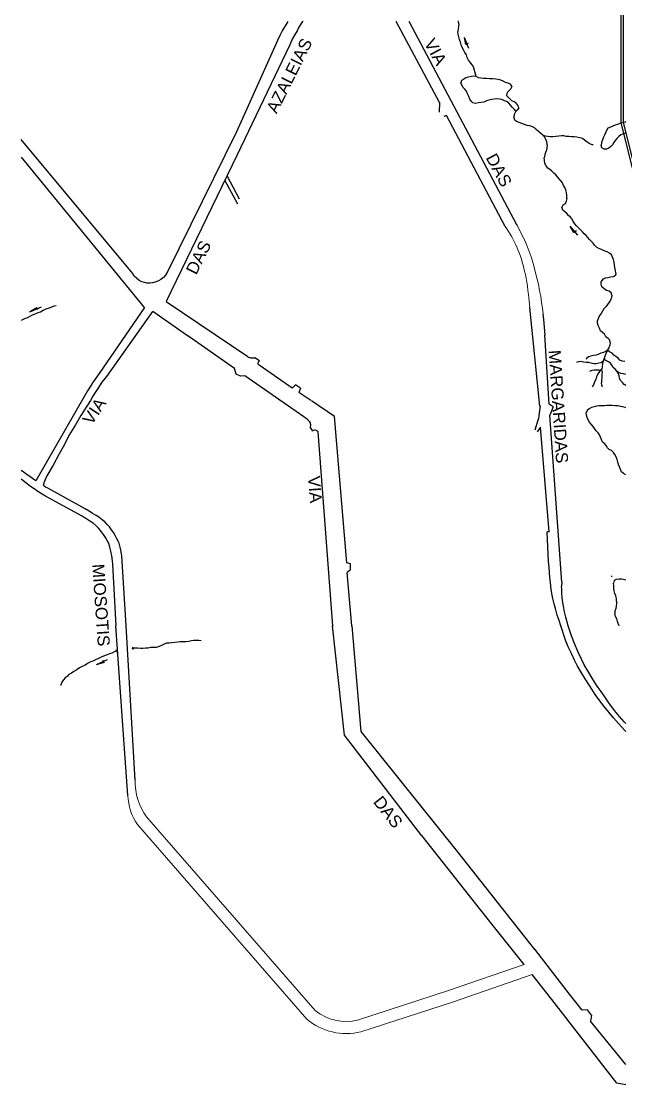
# Model space of a CAD drawing. Header units: millimetres. Extents: x 583 to 26013, y 350 to 21391.
# Drawn here: x 10591 to 11091, y 15004 to 15884 of the extents above; entities that cross this region are included whole.
import ezdxf

# ---------------------------------------------------------------- set-up
doc = ezdxf.new("R2010")
doc.units = ezdxf.units.MM
for name, color, linetype in [('105-QUADRAS_ESTRADAS', 80, 'Continuous'), ('110-CERCA_DE_ARAME', 10, 'Continuous'), ('115-PONTES_E_VIADUTO', 210, 'Continuous'), ('145-', 130, 'Continuous'), ('RIOS', 140, 'Continuous')]:
    doc.layers.add(name, color=color, linetype=linetype)
doc.styles.add('EU', font='arial.ttf', dxfattribs={"height": 10})

msp = doc.modelspace()

# ---------------------------------------------------------------- linework, layer by layer
at = {"color": 0, "linetype": 'Continuous', "lineweight": 20}
for points in [[(10687.27266, 15219.43694), (10827.36215, 15058.4927)], [(10694.81551, 15226.00241), (10834.3641, 15065.67959)], [(11007.07965, 15103.67931), (10944.59497, 15082.1626), (10869.36832, 15057.7102)], [(11013.67123, 15095.37285), (10947.7688, 15072.67923), (10872.09368, 15048.08105)]]:
    msp.add_lwpolyline(points, dxfattribs=at)
for centre, radius, start, end in [((10913.0164, 15658.64507), 96.14656, 11.25004819, 35.37182187), ((10733.6012, 15254.63266), 48.2081, 178.25291475, 216.43345623), ((10725.70203, 15245.29192), 46.31734, 182.09042607, 213.93235123), ((10859.97505, 15097.31164), 40.70022, 231.00457011, 283.34368237), ((10859.97505, 15097.31164), 50.70022, 229.96542161, 283.82900773)]:
    msp.add_arc(centre, radius, start, end, dxfattribs=at)
at = {"layer": '105-QUADRAS_ESTRADAS', "color": 0, "linetype": 'Continuous'}
for p, q in [((10811.61551, 15883.90241), (10807.01551, 15876.10241)), ((10805.31551, 15872.80241), (10803.21551, 15868.00241)), ((10807.01551, 15876.10241), (10805.31551, 15872.80241)), ((10800.81551, 15863.10241), (10769.31551, 15792.60241)), ((10803.21551, 15868.00241), (10800.81551, 15863.10241)), ((10769.31551, 15792.60241), (10712.51551, 15677.40241)), ((10683.11551, 15675.60241), (10591.21551, 15786.30241)), ((10693.11551, 15647.20241), (10591.31551, 15771.50241)), ((10771.81551, 15736.80241), (10761.81551, 15755.70241)), ((10770.21551, 15732.80241), (10759.81551, 15752.10241)), ((10712.51551, 15677.40241), (10710.51551, 15674.00241)), ((10684.61551, 15673.20241), (10683.11551, 15675.60241)), ((10686.51551, 15671.40241), (10684.61551, 15673.20241)), ((10688.81551, 15669.70241), (10686.51551, 15671.40241)), ((10691.01551, 15668.40241), (10688.81551, 15669.70241)), ((10693.21551, 15667.90241), (10691.01551, 15668.40241)), ((10695.11551, 15667.40241), (10693.21551, 15667.90241)), ((10699.61551, 15667.70241), (10697.81551, 15667.40241)), ((10702.71551, 15668.40241), (10699.61551, 15667.70241)), ((10704.81551, 15669.30241), (10702.71551, 15668.40241)), ((10706.61551, 15670.50241), (10704.81551, 15669.30241)), ((10708.81551, 15672.00241), (10706.61551, 15670.50241)), ((10710.51551, 15674.00241), (10708.81551, 15672.00241)), ((10697.81551, 15667.40241), (10695.11551, 15667.40241)), ((10693.01551, 15647.10241), (10655.71551, 15592.60241)), ((10699.71551, 15643.80241), (10661.61551, 15590.20241)), ((10728.71551, 15623.70241), (10699.91551, 15643.90241)), ((11020.21551, 15565.70241), (11011.81551, 15647.20241)), ((11023.31551, 15637.40241), (11022.91551, 15641.90241)), ((11024.41551, 15624.40241), (11023.31551, 15637.40241)), ((11027.71551, 15567.20241), (11024.31551, 15624.30241)), ((10652.91551, 15588.70241), (10650.11551, 15584.80241)), ((10655.71551, 15592.60241), (10652.91551, 15588.70241)), ((10661.61551, 15590.20241), (10657.81551, 15585.50241)), ((10648.11551, 15581.60241), (10645.81551, 15578.20241)), ((10650.11551, 15584.80241), (10648.11551, 15581.60241)), ((10654.51551, 15580.30241), (10652.41551, 15576.80241)), ((10657.81551, 15585.50241), (10654.51551, 15580.30241)), ((10643.71551, 15574.50241), (10603.11551, 15503.80241)), ((10645.81551, 15578.20241), (10643.71551, 15574.50241)), ((10650.41551, 15573.80241), (10648.31551, 15570.30241)), ((10652.41551, 15576.80241), (10650.41551, 15573.80241)), ((10645.31551, 15565.60241), (10640.31551, 15557.80241)), ((10648.31551, 15570.30241), (10645.31551, 15565.60241)), ((10850.31551, 15557.00241), (10831.11551, 15569.90241)), ((11031.01551, 15565.00241), (11027.71551, 15567.20241)), ((11031.01551, 15565.00241), (11028.51551, 15558.20241)), ((10640.31551, 15557.80241), (10636.01551, 15550.30241)), ((10860.41551, 15436.00241), (10850.31551, 15557.00241)), ((11038.21551, 15419.90241), (11028.51551, 15558.20241)), ((10636.01551, 15550.30241), (10630.61551, 15541.30241)), ((10630.61551, 15541.30241), (10626.91551, 15534.00241)), ((10626.91551, 15534.00241), (10622.21551, 15525.70241)), ((10622.21551, 15525.70241), (10617.61551, 15516.90241)), ((10603.11551, 15503.80241), (10591.21551, 15512.40241)), ((10617.61551, 15516.90241), (10612.21551, 15507.90241)), ((10598.81551, 15499.10241), (10591.21551, 15505.10241)), ((10609.71551, 15502.20241), (10609.61551, 15500.90241)), ((10610.11551, 15499.50241), (10609.61551, 15500.90241)), ((10610.61551, 15504.20241), (10609.71551, 15502.20241)), ((10612.21551, 15507.90241), (10610.61551, 15504.20241)), ((10601.81551, 15497.10241), (10598.81551, 15499.10241)), ((10605.61551, 15494.60241), (10601.81551, 15497.10241)), ((10611.31551, 15491.20241), (10605.61551, 15494.60241)), ((10611.11551, 15498.60241), (10610.11551, 15499.50241)), ((10613.01551, 15497.80241), (10611.11551, 15498.60241)), ((10643.91551, 15480.80241), (10613.01551, 15497.80241)), ((10640.91551, 15475.00241), (10611.31551, 15491.20241)), ((10644.51551, 15472.80241), (10640.91551, 15475.00241)), ((10647.21551, 15478.70241), (10643.91551, 15480.80241)), ((10650.21551, 15476.90241), (10647.21551, 15478.70241)), ((10653.01551, 15475.10241), (10650.21551, 15476.90241)), ((10655.41551, 15473.70241), (10653.01551, 15475.10241)), ((10647.81551, 15470.50241), (10644.51551, 15472.80241)), ((10650.61551, 15468.70241), (10647.81551, 15470.50241)), ((10653.31551, 15466.30241), (10650.61551, 15468.70241)), ((10655.21551, 15464.30241), (10653.31551, 15466.30241)), ((10658.11551, 15471.60241), (10655.41551, 15473.70241)), ((10660.21551, 15469.90241), (10658.11551, 15471.60241)), ((10662.31551, 15467.70241), (10660.21551, 15469.90241)), ((10664.01551, 15465.90241), (10662.31551, 15467.70241)), ((10665.71551, 15463.40241), (10664.01551, 15465.90241)), ((10657.41551, 15461.70241), (10655.21551, 15464.30241)), ((10659.31551, 15459.40241), (10657.41551, 15461.70241)), ((10660.91551, 15457.00241), (10659.31551, 15459.40241)), ((10662.61551, 15453.90241), (10660.91551, 15457.00241)), ((10667.41551, 15461.10241), (10665.71551, 15463.40241)), ((10668.81551, 15458.50241), (10667.41551, 15461.10241)), ((10670.01551, 15456.30241), (10668.81551, 15458.50241)), ((10663.51551, 15451.90241), (10662.61551, 15453.90241)), ((10664.41551, 15449.00241), (10663.51551, 15451.90241)), ((10665.31551, 15445.60241), (10664.41551, 15449.00241)), ((10671.21551, 15454.00241), (10670.01551, 15456.30241)), ((10672.01551, 15452.20241), (10671.21551, 15454.00241)), ((10672.81551, 15450.00241), (10672.01551, 15452.20241)), ((10673.31551, 15447.80241), (10672.81551, 15450.00241)), ((10673.71551, 15445.20241), (10673.31551, 15447.80241)), ((10666.11551, 15441.70241), (10665.31551, 15445.60241)), ((10666.61551, 15437.80241), (10666.11551, 15441.70241)), ((10674.11551, 15443.30241), (10673.71551, 15445.20241)), ((10674.21551, 15442.10241), (10674.11551, 15443.30241)), ((10674.71551, 15437.50241), (10674.21551, 15442.10241)), ((10667.01551, 15434.80241), (10666.61551, 15437.80241)), ((10669.61551, 15384.00241), (10667.01551, 15434.80241)), ((10677.91551, 15384.00241), (10674.71551, 15437.50241)), ((10863.61551, 15435.30241), (10860.41551, 15436.00241)), ((10863.61551, 15430.20241), (10860.81551, 15428.00241)), ((10863.61551, 15430.20241), (10863.61551, 15435.30241)), ((10864.61551, 15384.00241), (10860.81551, 15428.00241)), ((11038.21551, 15419.90241), (11038.11551, 15416.40241)), ((11038.21551, 15414.30241), (11038.11551, 15416.40241)), ((11038.41551, 15410.90241), (11038.21551, 15414.30241)), ((11038.71551, 15407.10241), (11038.41551, 15410.90241)), ((11039.21551, 15403.20241), (11038.71551, 15407.10241)), ((11040.01551, 15398.70241), (11039.21551, 15403.20241)), ((11040.61551, 15395.40241), (11040.01551, 15398.70241)), ((11041.51551, 15391.20241), (11040.61551, 15395.40241)), ((11043.41551, 15384.00241), (11041.51551, 15391.20241)), ((10675.71551, 15294.00241), (10669.51551, 15383.80241)), ((10669.71551, 15383.80241), (10669.61551, 15383.90241)), ((10678.01551, 15383.90241), (10677.91551, 15383.90241)), ((10685.41551, 15256.10241), (10678.01551, 15383.80241)), ((10864.71551, 15383.50241), (10864.61551, 15383.90241)), ((10865.01551, 15384.00241), (10865.01551, 15384.00241)), ((10872.31551, 15296.60241), (10865.01551, 15383.90241)), ((11043.51551, 15384.00241), (11043.51551, 15384.00241)), ((11046.31551, 15375.60241), (11043.51551, 15383.90241)), ((11048.91551, 15369.30241), (11046.31551, 15375.60241)), ((11051.81551, 15362.20241), (11048.91551, 15369.30241)), ((11054.61551, 15356.40241), (11051.81551, 15362.20241)), ((11056.81551, 15351.70241), (11054.61551, 15356.40241)), ((11059.71551, 15346.80241), (11056.81551, 15351.70241)), ((11064.21551, 15339.30241), (11059.71551, 15346.80241)), ((11067.51551, 15334.10241), (11064.21551, 15339.30241)), ((11070.71551, 15329.50241), (11067.51551, 15334.10241)), ((11073.91551, 15325.10241), (11070.71551, 15329.50241)), ((11077.21551, 15320.10241), (11073.91551, 15325.10241)), ((11081.91551, 15313.90241), (11077.21551, 15320.10241)), ((11086.01551, 15309.00241), (11081.91551, 15313.90241)), ((11089.81551, 15304.60241), (11086.01551, 15309.00241)), ((11091.11551, 15303.00241), (11089.81551, 15304.60241)), ((10679.41551, 15243.60241), (10675.71551, 15294.00241)), ((10952.11551, 15197.30241), (10872.31551, 15296.60241)), ((10980.71551, 15136.90241), (10922.41551, 15210.40241)), ((11007.07965, 15103.67931), (10980.71551, 15136.90241)), ((11044.71551, 15079.30241), (11015.91551, 15116.40241)), ((11029.91551, 15074.90241), (11013.67123, 15095.37285)), ((11083.71551, 15005.60241), (11030.01551, 15074.70241)), ((11091.11551, 15004.30241), (11083.71551, 15005.60241))]:
    msp.add_line(p, q, dxfattribs=at)
at = {"layer": '105-QUADRAS_ESTRADAS', "color": 0, "linetype": 'Continuous', "lineweight": 20}
for p, q in [((11001.51551, 15714.70241), (11000.81551, 15716.10241)), ((11004.11551, 15709.50241), (11001.51551, 15714.70241)), ((11006.91551, 15704.40241), (11004.11551, 15709.50241)), ((11008.41551, 15700.70241), (11006.91551, 15704.40241)), ((11010.51551, 15695.70241), (11008.41551, 15700.70241)), ((11012.81551, 15689.20241), (11010.51551, 15695.70241)), ((11014.81551, 15682.90241), (11012.81551, 15689.20241)), ((11008.21551, 15674.50241), (11007.31551, 15677.40241)), ((11016.31551, 15676.90241), (11014.81551, 15682.90241)), ((11017.91551, 15670.80241), (11016.31551, 15676.90241)), ((11008.71551, 15671.40241), (11008.21551, 15674.50241)), ((11009.41551, 15668.10241), (11008.71551, 15671.40241)), ((11009.81551, 15665.20241), (11009.41551, 15668.10241)), ((11019.11551, 15666.60241), (11017.91551, 15670.80241)), ((11010.31551, 15661.30241), (11009.81551, 15665.20241)), ((11010.61551, 15658.10241), (11010.31551, 15661.30241)), ((11019.81551, 15661.10241), (11019.11551, 15666.60241)), ((11020.81551, 15656.50241), (11019.81551, 15661.10241)), ((11011.31551, 15652.60241), (11010.61551, 15658.10241)), ((11011.81551, 15647.20241), (11011.31551, 15652.60241)), ((11021.51551, 15651.50241), (11020.81551, 15656.50241)), ((11022.41551, 15646.60241), (11021.51551, 15651.50241)), ((11022.91551, 15641.90241), (11022.41551, 15646.60241))]:
    msp.add_line(p, q, dxfattribs=at)
at = {"layer": '110-CERCA_DE_ARAME', "color": 0, "linetype": 'Continuous'}
for p, q in [((10820.71551, 15879.00241), (10819.31551, 15876.20241)), ((10822.81551, 15882.20241), (10820.71551, 15879.00241)), ((10823.91551, 15883.90241), (10822.81551, 15882.20241)), ((10824.21551, 15883.90241), (10824.11551, 15883.80241)), ((10937.11551, 15816.70241), (10901.31551, 15883.90241)), ((11001.01551, 15715.60241), (10911.91551, 15883.90241)), ((10817.11551, 15872.60241), (10815.31551, 15869.10241)), ((10819.31551, 15876.20241), (10817.11551, 15872.60241)), ((10813.31551, 15864.60241), (10769.61551, 15773.50241)), ((10815.31551, 15869.10241), (10813.31551, 15864.60241)), ((10937.11551, 15816.70241), (10936.71551, 15808.90241)), ((10942.81551, 15806.00241), (10940.61551, 15805.20241)), ((10991.41551, 15714.30241), (10942.81551, 15806.00241)), ((10769.61551, 15773.50241), (10710.91551, 15652.10241)), ((10778.61551, 15606.30241), (10711.01551, 15651.80241)), ((10767.61551, 15596.70241), (10729.01551, 15623.70241)), ((10779.21551, 15605.90241), (10778.61551, 15606.30241)), ((10780.11551, 15605.50241), (10779.21551, 15605.90241)), ((10781.11551, 15605.20241), (10780.11551, 15605.50241)), ((10782.21551, 15605.20241), (10781.11551, 15605.20241)), ((10783.11551, 15605.30241), (10782.21551, 15605.20241)), ((10783.91551, 15605.40241), (10783.11551, 15605.30241)), ((10784.41551, 15605.70241), (10783.91551, 15605.40241)), ((10788.11551, 15603.20241), (10784.41551, 15605.70241)), ((10787.41551, 15602.40241), (10787.21551, 15601.80241)), ((10787.21551, 15600.40241), (10787.21551, 15601.80241)), ((10787.91551, 15599.60241), (10787.21551, 15600.40241)), ((10788.11551, 15603.20241), (10787.41551, 15602.40241)), ((10788.81551, 15598.90241), (10787.91551, 15599.60241)), ((10815.11551, 15580.60241), (10788.81551, 15598.90241)), ((10769.01551, 15592.20241), (10767.61551, 15596.70241)), ((10772.41551, 15590.40241), (10769.01551, 15592.20241)), ((10776.21551, 15590.70241), (10772.41551, 15590.40241)), ((10824.91551, 15556.70241), (10776.21551, 15590.70241)), ((10818.01551, 15583.30241), (10815.11551, 15580.60241)), ((10822.21551, 15580.50241), (10818.01551, 15583.30241)), ((10822.21551, 15580.50241), (10820.81551, 15576.90241)), ((10830.81551, 15570.20241), (10820.81551, 15576.90241)), ((11019.81551, 15561.90241), (11019.61551, 15560.10241)), ((11020.31551, 15565.80241), (11019.81551, 15561.90241)), ((10827.91551, 15554.50241), (10824.91551, 15556.70241)), ((10829.11551, 15553.50241), (10827.91551, 15554.50241)), ((10829.61551, 15553.00241), (10829.11551, 15553.50241)), ((11018.91551, 15555.50241), (11017.91551, 15552.10241)), ((11019.41551, 15557.70241), (11018.91551, 15555.50241)), ((11019.61551, 15560.10241), (11019.41551, 15557.70241)), ((10830.31551, 15551.90241), (10829.61551, 15553.00241)), ((10830.31551, 15549.70241), (10830.01551, 15548.40241)), ((10832.21551, 15545.00241), (10830.01551, 15548.40241)), ((10830.41551, 15550.80241), (10830.31551, 15551.90241)), ((10830.41551, 15550.80241), (10830.31551, 15549.70241)), ((10832.71551, 15545.40241), (10832.21551, 15545.00241)), ((10833.61551, 15545.80241), (10832.71551, 15545.40241)), ((10834.31551, 15545.70241), (10833.61551, 15545.80241)), ((10835.31551, 15545.60241), (10834.31551, 15545.70241)), ((10835.91551, 15545.00241), (10835.31551, 15545.60241)), ((10836.71551, 15544.40241), (10835.91551, 15545.00241)), ((10849.01551, 15384.00241), (10836.71551, 15544.40241)), ((11017.91551, 15552.10241), (11016.01551, 15545.70241)), ((11020.61551, 15548.20241), (11017.91551, 15544.40241)), ((11027.81551, 15461.70241), (11020.61551, 15548.20241)), ((11027.81551, 15461.70241), (11026.11551, 15461.60241)), ((11027.31551, 15437.00241), (11026.11551, 15461.60241)), ((11027.71551, 15432.10241), (11027.31551, 15437.00241)), ((11028.11551, 15427.90241), (11027.71551, 15432.10241)), ((11028.51551, 15423.90241), (11028.11551, 15427.90241)), ((11029.01551, 15419.40241), (11028.51551, 15423.90241)), ((11079.91551, 15424.60241), (11079.21551, 15424.70241)), ((11029.61551, 15414.30241), (11029.01551, 15419.40241)), ((11030.01551, 15410.70241), (11029.61551, 15414.30241)), ((11030.81551, 15406.50241), (11030.01551, 15410.70241)), ((11032.01551, 15402.10241), (11030.81551, 15406.50241)), ((11033.11551, 15398.30241), (11032.01551, 15402.10241)), ((11034.51551, 15392.70241), (11033.11551, 15398.30241)), ((11036.01551, 15388.30241), (11034.51551, 15392.70241)), ((11037.61551, 15384.00241), (11036.01551, 15388.30241)), ((10858.51551, 15293.40241), (10848.71551, 15383.80241)), ((10849.11551, 15383.50241), (10849.01551, 15383.90241)), ((11037.61551, 15384.00241), (11037.61551, 15384.00241)), ((11041.71551, 15371.30241), (11037.61551, 15383.90241)), ((11037.81551, 15383.60241), (11037.61551, 15383.90241)), ((11043.81551, 15365.90241), (11041.71551, 15371.30241)), ((11046.31551, 15361.10241), (11043.81551, 15365.90241)), ((11048.71551, 15355.60241), (11046.31551, 15361.10241)), ((11051.01551, 15351.20241), (11048.71551, 15355.60241)), ((11054.51551, 15345.10241), (11051.01551, 15351.20241)), ((11057.61551, 15340.00241), (11054.51551, 15345.10241)), ((11061.11551, 15334.60241), (11057.61551, 15340.00241)), ((11066.51551, 15326.40241), (11061.11551, 15334.60241)), ((11073.21551, 15317.10241), (11066.51551, 15326.40241)), ((11080.91551, 15307.80241), (11073.21551, 15317.10241)), ((11085.31551, 15303.00241), (11080.91551, 15307.80241)), ((11090.31551, 15297.30241), (11085.31551, 15303.00241)), ((10922.41551, 15210.30241), (10858.51551, 15293.40241)), ((11091.11551, 15296.50241), (11090.31551, 15297.30241)), ((11015.91551, 15116.30241), (10952.01551, 15197.20241)), ((11055.01551, 15066.00241), (11044.71551, 15079.20241)), ((11059.41551, 15066.20241), (11055.01551, 15066.00241)), ((11062.71551, 15061.90241), (11059.41551, 15066.20241)), ((11062.71551, 15061.90241), (11062.01551, 15056.90241)), ((11091.11551, 15021.00241), (11062.01551, 15056.90241))]:
    msp.add_line(p, q, dxfattribs=at)
at = {"layer": '115-PONTES_E_VIADUTO', "color": 0, "linetype": 'Continuous'}
for p, q in [((10670.21551, 15363.50241), (10669.51551, 15363.70241)), ((10670.61551, 15363.00241), (10670.21551, 15363.50241)), ((10670.61551, 15362.20241), (10670.21551, 15361.70241)), ((10670.61551, 15363.00241), (10670.61551, 15362.20241)), ((10683.21551, 15365.80241), (10683.01551, 15365.20241)), ((10683.21551, 15364.80241), (10683.01551, 15365.20241)), ((10683.61551, 15366.20241), (10683.21551, 15365.80241)), ((10683.61551, 15364.50241), (10683.21551, 15364.80241)), ((10684.01551, 15364.50241), (10683.61551, 15364.50241))]:
    msp.add_line(p, q, dxfattribs=at)
at = {"layer": '145-', "color": 0, "linetype": 'Continuous'}
for p, q in [((10952.71551, 15883.90241), (10952.41551, 15883.90241)), ((10952.91551, 15879.90241), (10952.51551, 15877.70241)), ((10953.11551, 15881.90241), (10952.71551, 15883.90241)), ((10953.11551, 15881.90241), (10952.91551, 15879.90241)), ((10952.51551, 15877.70241), (10952.31551, 15875.40241)), ((10952.61551, 15873.20241), (10952.31551, 15875.40241)), ((10953.01551, 15871.10241), (10952.61551, 15873.20241)), ((10953.61551, 15869.00241), (10953.01551, 15871.10241)), ((10961.31551, 15861.40241), (10957.71551, 15870.70241)), ((10958.91551, 15864.80241), (10957.71551, 15870.70241)), ((10954.41551, 15866.80241), (10953.61551, 15869.00241)), ((10955.11551, 15864.40241), (10954.41551, 15866.80241)), ((10955.91551, 15862.30241), (10955.11551, 15864.40241)), ((10956.91551, 15860.30241), (10955.91551, 15862.30241)), ((10960.81551, 15865.50241), (10958.91551, 15864.80241)), ((10958.11551, 15858.20241), (10956.91551, 15860.30241)), ((10959.41551, 15856.10241), (10958.11551, 15858.20241)), ((10960.11551, 15853.90241), (10959.41551, 15856.10241)), ((10961.01551, 15851.80241), (10960.11551, 15853.90241)), ((10962.41551, 15850.10241), (10961.01551, 15851.80241)), ((10963.81551, 15848.30241), (10962.41551, 15850.10241)), ((10965.11551, 15846.50241), (10963.81551, 15848.30241)), ((10967.41551, 15838.40241), (10965.21551, 15846.20241)), ((10955.41551, 15835.10241), (10954.71551, 15833.20241)), ((10957.11551, 15836.20241), (10955.41551, 15835.10241)), ((10959.01551, 15837.10241), (10957.11551, 15836.20241)), ((10961.11551, 15837.70241), (10959.01551, 15837.10241)), ((10963.51551, 15838.40241), (10961.11551, 15837.70241)), ((10965.51551, 15838.50241), (10963.51551, 15838.40241)), ((10967.51551, 15838.20241), (10965.51551, 15838.50241)), ((10969.41551, 15837.20241), (10967.51551, 15838.20241)), ((10971.41551, 15836.90241), (10969.41551, 15837.20241)), ((10973.51551, 15836.70241), (10971.41551, 15836.90241)), ((10976.11551, 15836.70241), (10973.51551, 15836.70241)), ((10978.51551, 15836.50241), (10976.11551, 15836.70241)), ((10981.21551, 15836.30241), (10978.51551, 15836.50241)), ((10983.61551, 15836.20241), (10981.21551, 15836.30241)), ((10985.61551, 15835.90241), (10983.61551, 15836.20241)), ((10987.71551, 15835.30241), (10985.61551, 15835.90241)), ((10989.71551, 15834.40241), (10987.71551, 15835.30241)), ((10955.61551, 15831.10241), (10954.71551, 15833.20241)), ((10956.81551, 15829.30241), (10955.61551, 15831.10241)), ((10958.11551, 15827.70241), (10956.81551, 15829.30241)), ((10959.51551, 15826.10241), (10958.11551, 15827.70241)), ((10960.41551, 15823.90241), (10959.51551, 15826.10241)), ((10991.61551, 15833.30241), (10989.71551, 15834.40241)), ((10993.81551, 15832.80241), (10991.61551, 15833.30241)), ((10994.41551, 15826.50241), (10993.01551, 15825.00241)), ((10995.71551, 15832.00241), (10993.81551, 15832.80241)), ((10996.01551, 15828.00241), (10994.41551, 15826.50241)), ((10996.91551, 15830.30241), (10995.71551, 15832.00241)), ((10996.91551, 15830.30241), (10996.01551, 15828.00241)), ((10961.31551, 15821.90241), (10960.41551, 15823.90241)), ((10962.21551, 15819.70241), (10961.31551, 15821.90241)), ((10963.41551, 15818.00241), (10962.21551, 15819.70241)), ((10964.81551, 15816.40241), (10963.41551, 15818.00241)), ((10973.71551, 15817.20241), (10971.31551, 15816.70241)), ((10975.91551, 15818.10241), (10973.71551, 15817.20241)), ((10978.01551, 15818.60241), (10975.91551, 15818.10241)), ((10980.01551, 15819.20241), (10978.01551, 15818.60241)), ((10982.31551, 15819.50241), (10980.01551, 15819.20241)), ((10984.61551, 15819.80241), (10982.31551, 15819.50241)), ((10986.81551, 15819.60241), (10984.61551, 15819.80241)), ((10988.81551, 15819.40241), (10986.81551, 15819.60241)), ((10990.81551, 15818.30241), (10988.81551, 15819.40241)), ((10992.71551, 15817.50241), (10990.81551, 15818.30241)), ((10993.01551, 15825.00241), (10992.61551, 15822.70241)), ((10994.01551, 15821.30241), (10992.61551, 15822.70241)), ((10994.41551, 15816.30241), (10992.71551, 15817.50241)), ((10994.01551, 15821.30241), (10997.01551, 15818.10241)), ((10998.91551, 15817.40241), (10997.01551, 15818.10241)), ((11000.61551, 15816.20241), (10998.91551, 15817.40241)), ((10966.91551, 15816.00241), (10964.81551, 15816.40241)), ((10969.31551, 15816.40241), (10966.91551, 15816.00241)), ((10971.31551, 15816.70241), (10969.31551, 15816.40241)), ((10995.81551, 15814.60241), (10994.41551, 15816.30241)), ((10997.61551, 15812.80241), (10995.81551, 15814.60241)), ((10999.11551, 15811.10241), (10997.61551, 15812.80241)), ((11000.11551, 15809.20241), (10999.01551, 15806.80241)), ((11000.31551, 15809.70241), (10999.11551, 15811.10241)), ((11001.51551, 15810.80241), (11000.11551, 15809.20241)), ((11001.01551, 15810.20241), (11000.31551, 15809.70241)), ((11002.01551, 15814.50241), (11000.61551, 15816.20241)), ((11002.71551, 15812.50241), (11001.51551, 15810.80241)), ((11002.71551, 15812.50241), (11002.01551, 15814.50241)), ((10999.01551, 15806.80241), (10998.71551, 15804.90241)), ((10999.31551, 15802.30241), (10998.71551, 15804.90241)), ((11000.91551, 15801.00241), (10999.31551, 15802.30241)), ((11002.91551, 15800.30241), (11000.91551, 15801.00241)), ((11005.11551, 15799.30241), (11002.91551, 15800.30241)), ((11086.21551, 15799.50241), (11084.41551, 15798.60241)), ((11088.51551, 15800.10241), (11086.21551, 15799.50241)), ((11090.61551, 15800.60241), (11088.51551, 15800.10241)), ((11091.11551, 15800.70241), (11090.61551, 15800.60241)), ((11007.31551, 15798.50241), (11005.11551, 15799.30241)), ((11009.71551, 15797.80241), (11007.31551, 15798.50241)), ((11011.71551, 15797.50241), (11009.71551, 15797.80241)), ((11013.61551, 15796.90241), (11011.71551, 15797.50241)), ((11015.61551, 15795.80241), (11013.61551, 15796.90241)), ((11017.21551, 15794.50241), (11015.61551, 15795.80241)), ((11019.01551, 15792.80241), (11017.21551, 15794.50241)), ((11020.81551, 15791.30241), (11019.01551, 15792.80241)), ((11022.61551, 15789.90241), (11020.81551, 15791.30241)), ((11074.31551, 15791.70241), (11073.51551, 15789.80241)), ((11075.31551, 15793.70241), (11074.31551, 15791.70241)), ((11076.31551, 15795.60241), (11075.31551, 15793.70241)), ((11078.51551, 15796.40241), (11076.31551, 15795.60241)), ((11080.51551, 15797.30241), (11078.51551, 15796.40241)), ((11082.51551, 15798.00241), (11080.51551, 15797.30241)), ((11084.41551, 15798.60241), (11082.51551, 15798.00241)), ((11089.31551, 15790.90241), (11087.21551, 15790.10241)), ((11091.11551, 15791.80241), (11089.31551, 15790.90241)), ((11023.91551, 15788.30241), (11022.61551, 15789.80241)), ((11024.41551, 15789.00241), (11022.61551, 15789.80241)), ((11025.11551, 15786.30241), (11023.91551, 15788.30241)), ((11026.71551, 15788.70241), (11024.41551, 15789.00241)), ((11025.81551, 15784.30241), (11025.11551, 15786.30241)), ((11026.21551, 15781.80241), (11025.81551, 15784.30241)), ((11029.01551, 15788.50241), (11026.71551, 15788.70241)), ((11031.11551, 15788.50241), (11029.01551, 15788.50241)), ((11033.41551, 15788.70241), (11031.11551, 15788.50241)), ((11035.71551, 15788.90241), (11033.41551, 15788.70241)), ((11037.91551, 15789.10241), (11035.71551, 15788.90241)), ((11040.01551, 15789.10241), (11037.91551, 15789.10241)), ((11042.01551, 15788.80241), (11040.01551, 15789.10241)), ((11044.01551, 15788.60241), (11042.01551, 15788.80241)), ((11046.41551, 15788.40241), (11044.01551, 15788.60241)), ((11048.51551, 15788.30241), (11046.41551, 15788.40241)), ((11050.71551, 15788.10241), (11048.51551, 15788.30241)), ((11053.11551, 15787.70241), (11050.71551, 15788.10241)), ((11055.31551, 15786.90241), (11053.11551, 15787.70241)), ((11057.11551, 15785.70241), (11055.31551, 15786.90241)), ((11059.21551, 15784.00241), (11057.11551, 15785.70241)), ((11060.91551, 15782.80241), (11059.21551, 15784.00241)), ((11063.31551, 15781.90241), (11060.91551, 15782.80241)), ((11064.31551, 15781.70241), (11063.31551, 15781.90241)), ((11071.01551, 15783.70241), (11070.91551, 15781.30241)), ((11071.81551, 15785.80241), (11071.01551, 15783.70241)), ((11072.61551, 15787.60241), (11071.81551, 15785.80241)), ((11073.51551, 15789.80241), (11072.61551, 15787.60241)), ((11081.21551, 15783.70241), (11080.21551, 15781.80241)), ((11082.41551, 15785.40241), (11081.21551, 15783.70241)), ((11083.81551, 15787.10241), (11082.41551, 15785.40241)), ((11085.41551, 15788.70241), (11083.81551, 15787.10241)), ((11087.21551, 15790.10241), (11085.41551, 15788.70241)), ((11024.21551, 15773.40241), (11023.71551, 15771.10241)), ((11024.91551, 15775.40241), (11024.21551, 15773.40241)), ((11025.51551, 15777.40241), (11024.91551, 15775.40241)), ((11026.01551, 15779.40241), (11025.51551, 15777.40241)), ((11026.21551, 15781.80241), (11026.01551, 15779.40241)), ((11071.51551, 15779.20241), (11070.91551, 15781.30241)), ((11073.21551, 15778.10241), (11071.51551, 15779.20241)), ((11075.31551, 15778.10241), (11073.21551, 15778.10241)), ((11077.21551, 15779.00241), (11075.31551, 15778.10241)), ((11078.71551, 15780.30241), (11077.21551, 15779.00241)), ((11080.21551, 15781.80241), (11078.71551, 15780.30241)), ((11023.91551, 15769.00241), (11023.71551, 15771.10241)), ((11024.31551, 15766.40241), (11023.91551, 15769.00241)), ((11025.21551, 15764.40241), (11024.31551, 15766.40241)), ((11026.81551, 15762.50241), (11025.21551, 15764.40241)), ((11028.41551, 15761.30241), (11026.81551, 15762.50241)), ((11030.01551, 15760.00241), (11028.41551, 15761.30241)), ((11031.61551, 15758.40241), (11030.01551, 15760.00241)), ((11033.31551, 15756.90241), (11031.61551, 15758.40241)), ((11034.81551, 15755.30241), (11033.31551, 15756.90241)), ((11036.11551, 15753.60241), (11034.81551, 15755.30241)), ((11037.61551, 15751.90241), (11036.11551, 15753.60241)), ((11038.91551, 15750.30241), (11037.61551, 15751.90241)), ((11039.71551, 15748.20241), (11038.91551, 15750.30241)), ((11040.91551, 15746.50241), (11039.71551, 15748.20241)), ((11041.51551, 15744.50241), (11040.91551, 15746.50241)), ((11042.11551, 15742.30241), (11041.51551, 15744.50241)), ((11042.31551, 15739.90241), (11042.11551, 15742.30241)), ((11042.31551, 15737.50241), (11042.31551, 15739.90241)), ((11039.21551, 15731.90241), (11038.21551, 15730.20241)), ((11039.11551, 15727.80241), (11038.21551, 15730.20241)), ((11041.11551, 15732.90241), (11039.21551, 15731.90241)), ((11041.91551, 15735.30241), (11041.11551, 15732.90241)), ((11042.31551, 15737.50241), (11041.91551, 15735.30241)), ((11040.71551, 15726.30241), (11039.11551, 15727.80241)), ((11042.41551, 15725.10241), (11040.71551, 15726.30241)), ((11043.81551, 15723.40241), (11042.41551, 15725.10241)), ((11045.41551, 15722.00241), (11043.81551, 15723.40241)), ((11046.81551, 15720.40241), (11045.41551, 15722.00241)), ((11047.71551, 15718.40241), (11046.81551, 15720.40241)), ((11051.61551, 15707.00241), (11045.21551, 15714.40241)), ((11048.31551, 15709.40241), (11045.21551, 15714.40241)), ((11049.11551, 15716.50241), (11047.71551, 15718.40241)), ((11050.51551, 15714.80241), (11049.11551, 15716.50241)), ((11052.01551, 15713.00241), (11050.51551, 15714.80241)), ((11053.81551, 15711.40241), (11052.01551, 15713.00241)), ((11050.51551, 15710.60241), (11048.31551, 15709.40241)), ((11055.51551, 15709.90241), (11053.81551, 15711.40241)), ((11056.81551, 15708.20241), (11055.51551, 15709.90241)), ((11058.31551, 15706.70241), (11056.81551, 15708.20241)), ((11059.91551, 15705.20241), (11058.31551, 15706.70241)), ((11061.11551, 15703.50241), (11059.91551, 15705.20241)), ((11062.71551, 15701.90241), (11061.11551, 15703.50241)), ((11064.11551, 15700.40241), (11062.71551, 15701.90241)), ((11065.41551, 15698.70241), (11064.11551, 15700.40241)), ((11067.01551, 15697.20241), (11065.41551, 15698.70241)), ((11068.81551, 15695.90241), (11067.01551, 15697.20241)), ((11071.01551, 15695.10241), (11068.81551, 15695.90241)), ((11073.31551, 15694.20241), (11071.01551, 15695.10241)), ((11075.71551, 15693.20241), (11073.31551, 15694.20241)), ((11077.71551, 15692.20241), (11075.71551, 15693.20241)), ((11079.51551, 15690.90241), (11077.71551, 15692.20241)), ((11080.21551, 15688.90241), (11079.51551, 15690.90241)), ((11080.91551, 15686.80241), (11080.21551, 15688.90241)), ((11081.51551, 15684.60241), (11080.91551, 15686.80241)), ((11081.81551, 15682.30241), (11081.51551, 15684.60241)), ((11082.11551, 15680.30241), (11081.81551, 15682.30241)), ((11082.61551, 15677.80241), (11082.11551, 15680.30241)), ((11083.01551, 15675.70241), (11082.61551, 15677.80241)), ((11072.21551, 15670.60241), (11070.91551, 15668.70241)), ((11070.91551, 15666.60241), (11070.91551, 15668.70241)), ((11074.31551, 15671.50241), (11072.21551, 15670.60241)), ((11076.31551, 15671.90241), (11074.31551, 15671.50241)), ((11078.61551, 15672.20241), (11076.31551, 15671.90241)), ((11080.91551, 15672.60241), (11078.61551, 15672.20241)), ((11082.61551, 15673.60241), (11080.91551, 15672.60241)), ((11083.01551, 15675.70241), (11082.61551, 15673.60241)), ((11071.41551, 15664.20241), (11070.91551, 15666.60241)), ((11073.21551, 15662.70241), (11071.41551, 15664.20241)), ((11075.31551, 15661.40241), (11073.21551, 15662.70241)), ((11077.41551, 15660.70241), (11075.31551, 15661.40241)), ((11079.01551, 15659.40241), (11077.41551, 15660.70241)), ((11079.71551, 15657.40241), (11079.01551, 15659.40241)), ((11077.41551, 15651.70241), (11076.01551, 15649.80241)), ((11078.61551, 15653.30241), (11077.41551, 15651.70241)), ((11079.41551, 15655.40241), (11078.61551, 15653.30241)), ((11079.71551, 15657.40241), (11079.41551, 15655.40241)), ((10607.71551, 15647.40241), (10598.01551, 15643.50241)), ((10604.11551, 15646.90241), (10598.01551, 15643.50241)), ((10602.41551, 15641.70241), (10600.31551, 15640.80241)), ((10604.81551, 15642.70241), (10602.41551, 15641.70241)), ((10604.91551, 15645.50241), (10604.11551, 15646.90241)), ((10607.11551, 15643.50241), (10604.81551, 15642.70241)), ((10609.41551, 15644.70241), (10607.11551, 15643.50241)), ((10611.41551, 15645.80241), (10609.41551, 15644.70241)), ((10614.21551, 15646.70241), (10611.41551, 15645.80241)), ((10616.11551, 15647.50241), (10614.21551, 15646.70241)), ((10618.01551, 15648.20241), (10616.11551, 15647.50241)), ((10620.01551, 15648.70241), (10618.01551, 15648.20241)), ((11070.71551, 15642.30241), (11069.51551, 15640.60241)), ((11071.81551, 15644.30241), (11070.71551, 15642.30241)), ((11073.11551, 15646.00241), (11071.81551, 15644.30241)), ((11074.71551, 15647.90241), (11073.11551, 15646.00241)), ((11076.01551, 15649.80241), (11074.71551, 15647.90241)), ((10594.31551, 15638.00241), (10591.21551, 15636.40241)), ((10596.41551, 15638.80241), (10594.31551, 15638.00241)), ((10598.21551, 15639.70241), (10596.41551, 15638.80241)), ((10600.31551, 15640.80241), (10598.21551, 15639.70241)), ((11068.71551, 15638.60241), (11067.81551, 15636.40241)), ((11067.81551, 15634.40241), (11067.81551, 15636.40241)), ((11068.41551, 15632.30241), (11067.81551, 15634.40241)), ((11069.41551, 15630.20241), (11068.41551, 15632.30241)), ((11069.51551, 15640.60241), (11068.71551, 15638.60241)), ((11070.41551, 15628.00241), (11069.41551, 15630.20241)), ((11071.81551, 15626.50241), (11070.41551, 15628.00241)), ((11073.61551, 15625.10241), (11071.81551, 15626.50241)), ((11074.81551, 15623.10241), (11073.61551, 15625.10241)), ((11076.51551, 15621.60241), (11074.81551, 15623.10241)), ((11078.11551, 15620.30241), (11076.51551, 15621.60241)), ((11077.91551, 15616.00241), (11077.31551, 15614.00241)), ((11078.41551, 15618.30241), (11077.91551, 15616.00241)), ((11078.41551, 15618.30241), (11078.11551, 15620.30241)), ((11060.31551, 15606.40241), (11058.71551, 15605.10241)), ((11062.41551, 15607.10241), (11060.31551, 15606.40241)), ((11064.61551, 15607.40241), (11062.41551, 15607.10241)), ((11066.81551, 15607.80241), (11064.61551, 15607.40241)), ((11068.91551, 15608.50241), (11066.81551, 15607.80241)), ((11070.61551, 15609.50241), (11068.91551, 15608.50241)), ((11072.71551, 15609.90241), (11070.61551, 15609.50241)), ((11074.71551, 15610.70241), (11072.71551, 15609.90241)), ((11073.91551, 15607.10241), (11073.21551, 15605.10241)), ((11074.61551, 15609.00241), (11073.91551, 15607.10241)), ((11076.21551, 15611.90241), (11074.61551, 15609.00241)), ((11076.21551, 15612.00241), (11074.71551, 15610.70241)), ((11077.31551, 15614.00241), (11076.21551, 15612.10241)), ((11077.81551, 15610.60241), (11076.21551, 15612.00241)), ((11079.81551, 15609.50241), (11077.81551, 15610.60241)), ((11081.31551, 15607.90241), (11079.81551, 15609.50241)), ((11083.11551, 15606.70241), (11081.31551, 15607.90241)), ((11084.91551, 15605.20241), (11083.11551, 15606.70241)), ((11052.11551, 15602.40241), (11050.31551, 15601.70241)), ((11054.11551, 15602.50241), (11052.11551, 15602.40241)), ((11056.31551, 15602.10241), (11054.11551, 15602.50241)), ((11058.41551, 15601.80241), (11056.31551, 15602.10241)), ((11058.71551, 15605.10241), (11058.31551, 15604.10241)), ((11060.51551, 15601.60241), (11058.41551, 15601.80241)), ((11062.61551, 15601.10241), (11060.51551, 15601.60241)), ((11064.71551, 15600.70241), (11062.61551, 15601.10241)), ((11066.81551, 15600.60241), (11064.71551, 15600.70241)), ((11068.91551, 15601.10241), (11066.81551, 15600.60241)), ((11070.81551, 15601.50241), (11068.91551, 15601.10241)), ((11072.61551, 15602.90241), (11070.81551, 15601.50241)), ((11071.61551, 15598.50241), (11071.41551, 15596.30241)), ((11071.91551, 15600.60241), (11071.61551, 15598.50241)), ((11072.61551, 15602.80241), (11071.91551, 15600.60241)), ((11073.11551, 15605.10241), (11072.61551, 15602.90241)), ((11074.81551, 15603.50241), (11073.21551, 15605.10241)), ((11076.81551, 15602.40241), (11074.81551, 15603.50241)), ((11078.51551, 15601.10241), (11076.81551, 15602.40241)), ((11079.71551, 15599.60241), (11078.51551, 15601.10241)), ((11080.81551, 15597.70241), (11079.71551, 15599.60241)), ((11082.31551, 15596.20241), (11080.81551, 15597.70241)), ((11086.41551, 15603.80241), (11084.91551, 15605.20241)), ((11088.21551, 15602.80241), (11086.41551, 15603.80241)), ((11090.41551, 15602.50241), (11088.21551, 15602.80241)), ((11063.01551, 15595.20241), (11061.11551, 15594.40241)), ((11065.01551, 15595.40241), (11063.01551, 15595.20241)), ((11067.21551, 15595.40241), (11065.01551, 15595.40241)), ((11066.91551, 15589.90241), (11066.31551, 15587.80241)), ((11067.91551, 15591.70241), (11066.91551, 15589.90241)), ((11069.21551, 15595.30241), (11067.21551, 15595.40241)), ((11068.91551, 15593.40241), (11067.91551, 15591.70241)), ((11070.01551, 15595.10241), (11068.91551, 15593.40241)), ((11070.01551, 15595.20241), (11069.21551, 15595.30241)), ((11071.41551, 15596.20241), (11070.01551, 15595.10241)), ((11071.31551, 15589.40241), (11071.01551, 15587.00241)), ((11071.51551, 15591.70241), (11071.31551, 15589.40241)), ((11071.61551, 15593.90241), (11071.41551, 15596.30241)), ((11071.61551, 15593.90241), (11071.51551, 15591.70241)), ((11084.11551, 15594.40241), (11082.31551, 15596.20241)), ((11084.81551, 15592.80241), (11084.11551, 15594.40241)), ((11085.31551, 15593.50241), (11084.11551, 15594.40241)), ((11085.61551, 15590.80241), (11084.81551, 15592.80241)), ((11087.21551, 15592.70241), (11085.31551, 15593.50241)), ((11086.01551, 15588.60241), (11085.61551, 15590.80241)), ((11087.01551, 15586.60241), (11086.01551, 15588.60241)), ((11089.21551, 15592.30241), (11087.21551, 15592.70241)), ((11091.11551, 15591.80241), (11089.21551, 15592.30241)), ((11064.71551, 15583.70241), (11063.51551, 15581.60241)), ((11065.41551, 15585.70241), (11064.71551, 15583.70241)), ((11066.31551, 15587.80241), (11065.41551, 15585.70241)), ((11071.01551, 15587.00241), (11071.01551, 15585.00241)), ((11071.31551, 15582.90241), (11071.01551, 15585.00241)), ((11071.31551, 15582.90241), (11071.31551, 15581.70241)), ((11088.51551, 15585.10241), (11087.01551, 15586.60241)), ((11089.81551, 15583.40241), (11088.51551, 15585.10241)), ((11091.11551, 15582.80241), (11089.81551, 15583.40241)), ((11059.21551, 15562.00241), (11058.41551, 15560.10241)), ((11060.81551, 15563.30241), (11059.21551, 15562.00241)), ((11062.91551, 15564.40241), (11060.81551, 15563.30241)), ((11065.01551, 15565.10241), (11062.91551, 15564.40241)), ((11067.11551, 15565.50241), (11065.01551, 15565.10241)), ((11069.11551, 15565.80241), (11067.11551, 15565.50241)), ((11071.31551, 15566.00241), (11069.11551, 15565.80241)), ((11073.51551, 15566.00241), (11071.31551, 15566.00241)), ((11075.61551, 15566.10241), (11073.51551, 15566.00241)), ((11077.91551, 15566.20241), (11075.61551, 15566.10241)), ((11079.91551, 15566.20241), (11077.91551, 15566.20241)), ((11082.21551, 15566.00241), (11079.91551, 15566.20241)), ((11084.51551, 15565.80241), (11082.21551, 15566.00241)), ((11086.71551, 15565.40241), (11084.51551, 15565.80241)), ((11088.71551, 15565.10241), (11086.71551, 15565.40241)), ((11090.61551, 15564.40241), (11088.71551, 15565.10241)), ((11091.11551, 15564.20241), (11090.61551, 15564.40241)), ((11058.71551, 15558.10241), (11058.41551, 15560.10241)), ((11059.21551, 15556.20241), (11058.71551, 15558.10241)), ((11060.11551, 15554.20241), (11059.21551, 15556.20241)), ((11061.11551, 15552.40241), (11060.11551, 15554.20241)), ((11062.61551, 15550.70241), (11061.11551, 15552.40241)), ((11064.11551, 15548.80241), (11062.61551, 15550.70241)), ((11065.31551, 15547.10241), (11064.11551, 15548.80241)), ((11066.81551, 15545.30241), (11065.31551, 15547.10241)), ((11068.31551, 15543.60241), (11066.81551, 15545.30241)), ((11069.51551, 15541.80241), (11068.31551, 15543.60241)), ((11070.41551, 15540.00241), (11069.51551, 15541.80241)), ((11071.01551, 15537.90241), (11070.41551, 15540.00241)), ((11071.91551, 15535.90241), (11071.01551, 15537.90241)), ((11073.71551, 15534.80241), (11071.91551, 15535.90241)), ((11075.01551, 15533.20241), (11073.71551, 15534.80241)), ((11076.11551, 15531.20241), (11075.01551, 15533.20241)), ((11077.51551, 15529.80241), (11076.11551, 15531.20241)), ((11079.51551, 15529.00241), (11077.51551, 15529.80241)), ((11080.91551, 15527.20241), (11079.51551, 15529.00241)), ((11082.11551, 15525.50241), (11080.91551, 15527.20241)), ((11083.21551, 15523.70241), (11082.11551, 15525.50241)), ((11084.01551, 15521.60241), (11083.21551, 15523.70241)), ((11084.61551, 15519.40241), (11084.01551, 15521.60241)), ((11085.21551, 15517.30241), (11084.61551, 15519.40241)), ((11086.01551, 15515.40241), (11085.21551, 15517.30241)), ((11086.71551, 15513.30241), (11086.01551, 15515.40241)), ((11087.71551, 15511.30241), (11086.71551, 15513.30241)), ((11089.31551, 15509.90241), (11087.71551, 15511.30241)), ((11091.11551, 15508.90241), (11089.31551, 15509.90241)), ((11081.51551, 15421.30241), (11081.01551, 15419.30241)), ((11083.31551, 15422.30241), (11081.51551, 15421.30241)), ((11085.51551, 15422.40241), (11083.31551, 15422.30241)), ((11087.91551, 15422.40241), (11085.51551, 15422.40241)), ((11090.01551, 15422.00241), (11087.91551, 15422.40241)), ((11091.11551, 15421.80241), (11090.01551, 15422.00241)), ((11081.21551, 15417.00241), (11081.01551, 15419.30241)), ((11081.21551, 15414.90241), (11081.21551, 15417.00241)), ((11081.51551, 15412.80241), (11081.21551, 15414.90241)), ((11082.21551, 15410.70241), (11081.51551, 15412.80241)), ((11082.91551, 15408.80241), (11082.21551, 15410.70241)), ((11083.51551, 15406.50241), (11082.91551, 15408.80241)), ((11083.51551, 15404.40241), (11083.41551, 15402.30241)), ((11083.51551, 15404.40241), (11083.51551, 15406.50241)), ((11082.21551, 15396.10241), (11082.11551, 15394.00241)), ((11082.91551, 15398.20241), (11082.21551, 15396.10241)), ((11083.31551, 15400.20241), (11082.91551, 15398.20241)), ((11083.41551, 15402.30241), (11083.31551, 15400.20241)), ((11082.81551, 15391.70241), (11082.11551, 15394.00241)), ((11083.71551, 15389.60241), (11082.81551, 15391.70241)), ((11084.31551, 15387.60241), (11083.71551, 15389.60241)), ((11084.91551, 15385.70241), (11084.31551, 15387.60241)), ((11085.61551, 15384.00241), (11084.91551, 15385.70241)), ((11085.71551, 15383.80241), (11085.61551, 15383.90241)), ((10709.31551, 15368.80241), (10707.11551, 15367.60241)), ((10711.21551, 15369.50241), (10709.31551, 15368.80241)), ((10713.61551, 15369.70241), (10711.21551, 15369.50241)), ((10715.81551, 15369.90241), (10713.61551, 15369.70241)), ((10718.21551, 15370.00241), (10715.81551, 15369.90241)), ((10720.61551, 15370.30241), (10718.21551, 15370.00241)), ((10722.71551, 15370.60241), (10720.61551, 15370.30241)), ((10725.11551, 15370.80241), (10722.71551, 15370.60241)), ((10727.41551, 15370.80241), (10725.11551, 15370.80241)), ((10729.71551, 15371.00241), (10727.41551, 15370.80241)), ((10731.91551, 15371.40241), (10729.71551, 15371.00241)), ((10733.81551, 15371.90241), (10731.91551, 15371.40241)), ((10735.91551, 15371.70241), (10733.81551, 15371.90241)), ((10738.01551, 15371.90241), (10735.91551, 15371.70241)), ((10740.01551, 15371.40241), (10738.01551, 15371.90241)), ((10661.41551, 15359.70241), (10659.21551, 15358.70241)), ((10664.01551, 15360.70241), (10661.41551, 15359.70241)), ((10666.11551, 15361.40241), (10664.01551, 15360.70241)), ((10668.11551, 15362.30241), (10666.11551, 15361.40241)), ((10670.51551, 15362.90241), (10668.11551, 15362.30241)), ((10685.21551, 15365.50241), (10683.11551, 15365.30241)), ((10687.31551, 15365.40241), (10685.21551, 15365.50241)), ((10689.71551, 15365.20241), (10687.31551, 15365.40241)), ((10691.71551, 15365.20241), (10689.71551, 15365.20241)), ((10694.01551, 15365.40241), (10691.71551, 15365.20241)), ((10696.01551, 15365.50241), (10694.01551, 15365.40241)), ((10698.41551, 15365.90241), (10696.01551, 15365.50241)), ((10700.51551, 15366.00241), (10698.41551, 15365.90241)), ((10702.71551, 15366.00241), (10700.51551, 15366.00241)), ((10705.11551, 15366.70241), (10702.71551, 15366.00241)), ((10707.11551, 15367.60241), (10705.11551, 15366.70241)), ((10644.11551, 15351.30241), (10641.51551, 15350.20241)), ((10646.01551, 15352.80241), (10644.11551, 15351.30241)), ((10648.51551, 15354.00241), (10646.01551, 15352.80241)), ((10650.41551, 15354.80241), (10648.51551, 15354.00241)), ((10652.51551, 15355.90241), (10650.41551, 15354.80241)), ((10655.01551, 15356.90241), (10652.51551, 15355.90241)), ((10662.31551, 15355.70241), (10653.11551, 15351.60241)), ((10659.71551, 15353.60241), (10653.11551, 15351.60241)), ((10657.21551, 15357.90241), (10655.01551, 15356.90241)), ((10659.21551, 15358.70241), (10657.21551, 15357.90241)), ((10659.71551, 15353.60241), (10658.71551, 15355.10241)), ((10629.11551, 15342.10241), (10627.51551, 15340.80241)), ((10630.61551, 15343.60241), (10629.11551, 15342.10241)), ((10632.81551, 15344.80241), (10630.61551, 15343.60241)), ((10634.71551, 15346.10241), (10632.81551, 15344.80241)), ((10637.21551, 15347.50241), (10634.71551, 15346.10241)), ((10639.41551, 15349.10241), (10637.21551, 15347.50241)), ((10641.51551, 15350.20241), (10639.41551, 15349.10241)), ((10624.01551, 15335.10241), (10623.91551, 15334.60241)), ((10624.61551, 15337.30241), (10624.01551, 15335.10241)), ((10626.01551, 15339.30241), (10624.61551, 15337.30241)), ((10627.51551, 15340.80241), (10626.01551, 15339.30241))]:
    msp.add_line(p, q, dxfattribs=at)
at = {"layer": 'RIOS', "lineweight": 25, "flags": 128}
for points in [[(11269.1966, 15306.82808), (11125.15651, 15649.87021), (11087.3807, 15799.94995), (11087.3807, 15954.02381), (10976.99215, 16104.90683), (10976.99215, 16390.39819), (10548.4256, 17006.80032), (10444.53069, 17227.40757), (10308.16859, 17305.26883), (10102.26717, 17306.48181)], [(11271.04064, 15307.60237), (11127.0591, 15650.50506), (11089.3807, 15800.19779), (11089.3807, 15954.67732), (10978.99215, 16105.56033), (10978.99215, 16391.02514), (10550.16349, 17007.80426), (10446.07095, 17228.83117), (10308.70484, 17307.26571), (10102.27895, 17308.48178)]]:
    msp.add_lwpolyline(points, dxfattribs=at)

# ---------------------------------------------------------------- texts
at = {"color": 0, "linetype": 'Continuous', "lineweight": 20, "style": 'EU'}
for s, rotation, p in [('VIA                      DAS', 298.22489447, (10924.09911, 15866.24071)), ('DAS                               AZALEIAS', 63.44587036, (10735.81626, 15673.62627)), ('MARGARIDAS', 273.87827291, (11027.35863, 15611.76458)), ('    VIA', 56.39352686, (10640.87526, 15536.44552)), ('VIA', 274.23859033, (10828.29716, 15507.55576)), ('MIOSOTIS', 274.03433163, (10649.78744, 15434.80241)), ('DAS', 308.09316714, (10881.78873, 15238.14544))]:
    msp.add_text(s, height=10, rotation=rotation, dxfattribs=at).set_placement(p)

doc.saveas('drawing.dxf')
